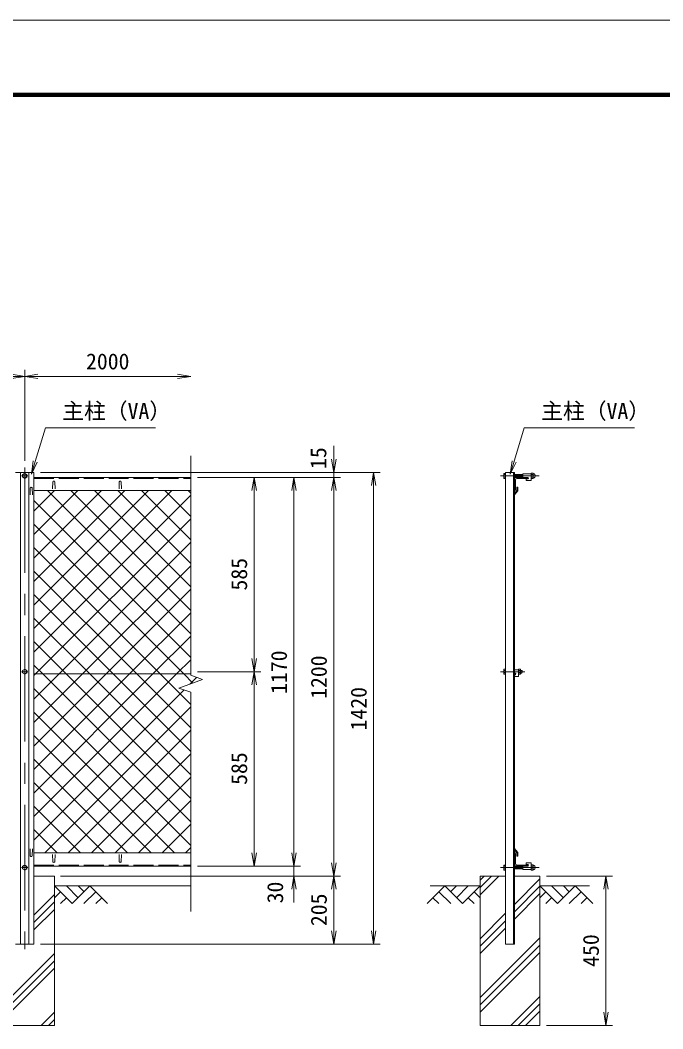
# Model space of a CAD drawing. Units: millimetres, scale not verified. Extents: x -4200 to 4200, y -2970 to 2970.
# Drawn here: x -1394 to 542, y -66 to 2970 of the extents above; entities that cross this region are included whole.
import ezdxf
from ezdxf.enums import TextEntityAlignment as Align

# ---------------------------------------------------------------- set-up
doc = ezdxf.new("R2010")
doc.units = ezdxf.units.MM
doc.header["$LTSCALE"] = 10
doc.linetypes.add('DASHED', pattern=[7.5, 6, -1.5])
doc.linetypes.add('USER1', pattern=[50.8, 31.75, -6.35, 6.35, -6.35])
for name, color, linetype, lineweight in [('0-1_D-STR1', 1, 'Continuous', 18), ('0-2_D-BMK', 2, 'USER1', 13), ('0-3_D-STR-DIM', 7, 'Continuous', 13), ('0-4_D-STR3', 3, 'Continuous', 13), ('0-5_D-BGD', 7, 'Continuous', 18), ('0-6_D-STR4', 7, 'Continuous', 18), ('0-7_D-DCR-HCH', 7, 'Continuous', 13), ('0-8_D-STR-TXT', 7, 'Continuous', 13), ('0-9_0', 7, 'Continuous', 18), ('0-A_D-STR2', 7, 'Continuous', 13), ('0-B_D-TTL', 7, 'Continuous', 18)]:
    doc.layers.add(name, color=color, linetype=linetype, lineweight=lineweight)
doc.styles.add('ＭＳ ゴシック', font='')
doc.styles.get('ＭＳ ゴシック').set_extended_font_data('MS Gothic')

# ---------------------------------------------------------------- blocks, each defined once
blk = doc.blocks.new('_Open')
at = {"layer": '0-9_0'}
blk.add_line((-10, 1.667), (0, 0), dxfattribs=at)
blk.add_lwpolyline([(-10, -1.667), (0, 0), (-10, 0)], dxfattribs=at)

msp = doc.modelspace()

# ---------------------------------------------------------------- linework, layer by layer
at = {"layer": '0-1_D-STR1'}
for p, q in [((-1407.97, 1608.92), (-1351.97, 1608.92)), ((-1392.47, 188.92), (-1392.47, 1608.92)), ((-1367.47, 188.92), (-1367.47, 1608.92)), ((-1351.97, 188.92), (-1351.97, 1608.92)), ((-1351.97, 1593.92), (-879.97, 1593.92)), ((-1294.97, 1580.79), (-1295.72, 1559.29)), ((-1288.97, 1580.79), (-1288.22, 1559.29)), ((-1094.97, 1580.79), (-1095.72, 1559.29)), ((-1088.97, 1580.79), (-1088.22, 1559.29)), ((68.03, 188.92), (68.03, 1608.92)), ((95.03, 1608.92), (68.03, 1608.92)), ((92.03, 188.92), (92.03, 1608.92)), ((95.03, 188.92), (95.03, 1608.92)), ((95.03, 1588.92), (95.03, 1553.92)), ((98.03, 1586.42), (98.03, 1555.92)), ((135.03, 1593.92), (100.03, 1593.92)), ((133.03, 1590.92), (102.53, 1590.92)), ((135.03, 1592.92), (135.03, 1593.92)), ((-1362.97, 1562.3), (-1363.72, 1540.8)), ((-1356.97, 1562.3), (-1356.22, 1540.8)), ((-879.97, 1553.92), (-1351.97, 1553.92)), ((102.03, 1554.42), (95.03, 1545.37)), ((96.03, 1553.92), (95.03, 1553.92)), ((105.03, 1553.3), (95.03, 1540.8)), ((102.03, 1564.3), (105.03, 1564.3)), ((102.03, 1564.3), (102.03, 1554.42)), ((105.03, 1564.3), (105.03, 1553.3)), ((95.03, 1545.37), (95.03, 1540.8)), ((-1362.97, 454.25), (-1363.72, 475.75)), ((-1356.97, 454.25), (-1356.22, 475.75)), ((-879.97, 463.92), (-1351.97, 463.92)), ((-1294.97, 437.05), (-1295.72, 458.55)), ((-1288.97, 437.05), (-1288.22, 458.55)), ((-1094.97, 437.05), (-1095.72, 458.55)), ((-1088.97, 437.05), (-1088.22, 458.55)), ((105.03, 464.65), (95.03, 477.15)), ((95.03, 472.58), (95.03, 477.15)), ((102.03, 463.53), (95.03, 472.58)), ((96.03, 463.92), (95.03, 463.92)), ((95.03, 463.92), (95.03, 428.92)), ((98.03, 461.92), (98.03, 431.42)), ((102.03, 453.65), (102.03, 463.53)), ((105.03, 453.65), (105.03, 464.65)), ((102.03, 453.65), (105.03, 453.65)), ((102.53, 426.92), (133.03, 426.92)), ((-1351.97, 423.92), (-879.97, 423.92)), ((100.03, 423.92), (135.03, 423.92)), ((135.03, 424.92), (135.03, 423.92)), ((-1407.97, 188.92), (-1351.97, 188.92)), ((95.03, 188.92), (68.03, 188.92))]:
    msp.add_line(p, q, dxfattribs=at)
at = {"layer": '0-1_D-STR1', "linetype": 'DASHED'}
for p, q in [((-1351.97, 1590.92), (-879.97, 1590.92)), ((-1351.97, 426.92), (-879.97, 426.92))]:
    msp.add_line(p, q, dxfattribs=at)
at = {"layer": '0-1_D-STR1'}
for centre, radius, start, end in [((-1291.97, 1579.54), 3.25, 22.61986, 157.38014), ((-1091.97, 1579.54), 3.25, 22.61986, 157.38014), ((100.03, 1588.92), 5, 90, 180), ((102.53, 1586.42), 4.5, 90, 180), ((133.03, 1592.92), 2, 270, 0), ((-1359.97, 1561.05), 3.25, 22.61986, 157.38014), ((96.03, 1555.92), 2, 270, 0), ((96.03, 461.92), 2, 0, 90), ((-1359.97, 455.5), 3.25, 202.61986, 337.38014), ((-1291.97, 438.3), 3.25, 202.61986, 337.38014), ((-1091.97, 438.3), 3.25, 202.61986, 337.38014), ((100.03, 428.92), 5, 180, 270), ((102.53, 431.42), 4.5, 180, 270), ((133.03, 424.92), 2, 0, 90)]:
    msp.add_arc(centre, radius, start, end, dxfattribs=at)
at = {"layer": '0-2_D-BMK'}
for p, q in [((-1379.97, 1623.92), (-1379.97, 173.92)), ((-1369.97, 1598.42), (-1389.97, 1598.42)), ((169.26, 1598.42), (53.03, 1598.42)), ((-1369.97, 1008.92), (-1389.97, 1008.92)), ((126.03, 1008.92), (53.03, 1008.92)), ((-1369.97, 419.42), (-1389.97, 419.42)), ((169.26, 419.42), (53.03, 419.42))]:
    msp.add_line(p, q, dxfattribs=at)
at = {"layer": '0-3_D-STR-DIM'}
for p, q in [((-1379.97, 1643.92), (-1379.97, 1917.7)), ((-1379.97, 1643.92), (-1379.97, 1917.7)), ((-3379.97, 1897.7), (-1379.97, 1897.7)), ((-1379.97, 1897.7), (-879.97, 1897.7)), ((-448.93, 1648.92), (-448.93, 1688.92)), ((-879.97, 1658.37), (-879.97, 998.14)), ((-1331.97, 1608.92), (-428.93, 1608.92)), ((-1331.97, 1608.92), (-308.93, 1608.92)), ((-859.97, 1593.92), (-668.93, 1593.92)), ((-859.97, 1593.92), (-548.93, 1593.92)), ((-859.97, 1593.92), (-428.93, 1593.92)), ((-859.97, 1593.92), (-428.93, 1593.92)), ((-688.93, 1008.92), (-688.93, 1593.92)), ((-568.93, 1593.92), (-568.93, 423.92)), ((-448.93, 1593.92), (-448.93, 1608.92)), ((-448.93, 1593.92), (-448.93, 393.92)), ((-328.93, 188.92), (-328.93, 1608.92)), ((-448.93, 1553.92), (-448.93, 1513.92)), ((-859.97, 1008.92), (-668.93, 1008.92)), ((-859.97, 1008.92), (-668.93, 1008.92)), ((-688.93, 423.92), (-688.93, 1008.92)), ((-915.21, 959.67), (-844.74, 985.32)), ((-844.74, 985.32), (-879.97, 998.14)), ((-879.97, 946.84), (-915.21, 959.67)), ((-879.97, 946.84), (-879.97, 286.61)), ((-568.93, 463.92), (-568.93, 503.92)), ((-859.97, 423.92), (-668.93, 423.92)), ((-859.97, 423.92), (-548.93, 423.92)), ((-859.97, 423.92), (-548.93, 423.92)), ((-568.93, 423.92), (-568.93, 393.92)), ((-1272.2, 393.92), (-428.93, 393.92)), ((-1269.97, 393.92), (-548.93, 393.92)), ((-1269.97, 393.92), (-428.93, 393.92)), ((-448.93, 393.92), (-448.93, 188.92)), ((191.53, 393.92), (390.54, 393.92)), ((370.54, -56.08), (370.54, 393.92)), ((-568.93, 353.92), (-568.93, 313.92)), ((-1331.97, 188.92), (-428.93, 188.92)), ((-1331.97, 188.92), (-308.93, 188.92)), ((191.53, -56.08), (390.54, -56.08))]:
    msp.add_line(p, q, dxfattribs=at)
at = {"layer": '0-4_D-STR3'}
for p, q in [((-1379.97, 1605.92), (-1386.47, 1602.17)), ((-1386.47, 1602.17), (-1386.47, 1594.66)), ((-1386.47, 1594.66), (-1379.97, 1590.91)), ((-1373.47, 1602.17), (-1379.97, 1605.92)), ((-1379.97, 1590.91), (-1373.47, 1594.66)), ((-1373.47, 1594.66), (-1373.47, 1602.17)), ((62.73, 1604.72), (63.42, 1605.92)), ((62.73, 1604.72), (62.73, 1592.12)), ((62.73, 1592.12), (63.42, 1590.91)), ((68.03, 1605.92), (63.42, 1605.92)), ((68.03, 1602.17), (63.42, 1602.17)), ((68.03, 1594.66), (63.42, 1594.66)), ((68.03, 1590.91), (63.42, 1590.91)), ((68.03, 1605.92), (68.03, 1590.91)), ((95.03, 1602.42), (120.28, 1602.42)), ((95.03, 1601.67), (120.28, 1601.67)), ((95.03, 1595.17), (120.28, 1595.17)), ((95.03, 1594.42), (120.28, 1594.42)), ((145.28, 1604.42), (120.28, 1604.42)), ((120.28, 1604.42), (120.28, 1593.92)), ((135.03, 1593.92), (120.28, 1593.92)), ((135.03, 1589.42), (130.28, 1589.42)), ((130.28, 1589.42), (130.28, 1584.42)), ((145.28, 1584.42), (130.28, 1584.42)), ((145.28, 1604.65), (145.28, 1592.31)), ((145.28, 1604.65), (145.28, 1592.31)), ((145.28, 1604.42), (145.28, 1584.42)), ((146.28, 1606.52), (150.78, 1606.52)), ((150.78, 1602.47), (146.28, 1602.47)), ((150.78, 1594.37), (146.28, 1594.37)), ((146.28, 1590.32), (150.78, 1590.32)), ((151.78, 1604.65), (151.78, 1592.31)), ((151.78, 1604.65), (151.78, 1592.31)), ((-879.97, 1002.17), (-1351.97, 1002.17)), ((62.73, 1015.22), (63.42, 1016.42)), ((62.73, 1015.22), (62.73, 1002.62)), ((62.73, 1002.62), (63.42, 1001.41)), ((68.03, 1016.42), (63.42, 1016.42)), ((68.03, 1012.67), (63.42, 1012.67)), ((68.03, 1005.16), (63.42, 1005.16)), ((68.03, 1016.42), (68.03, 1001.41)), ((107.03, 1014.92), (95.03, 1014.92)), ((96.78, 1004.42), (95.03, 1004.42)), ((107.03, 1016.42), (112.8, 1016.42)), ((107.03, 1001.41), (107.03, 1016.42)), ((107.03, 1014.92), (107.03, 994.92)), ((107.03, 1012.67), (112.8, 1012.67)), ((107.03, 1005.16), (112.8, 1005.16)), ((112.8, 1016.42), (113.53, 1015.17)), ((112.8, 1001.41), (113.53, 1002.67)), ((113.53, 1002.67), (113.53, 1015.17)), ((113.53, 1012.92), (116.83, 1012.92)), ((113.53, 1004.92), (116.83, 1004.92)), ((116.83, 1012.92), (118.03, 1011.72)), ((116.83, 1012.92), (116.83, 1004.92)), ((116.83, 1004.92), (118.03, 1006.12)), ((118.03, 1011.72), (118.03, 1006.12)), ((68.03, 1001.41), (63.42, 1001.41)), ((96.78, 999.92), (95.03, 999.92)), ((107.03, 994.92), (95.03, 994.92)), ((107.03, 1001.41), (112.8, 1001.41)), ((62.73, 425.72), (63.42, 426.92)), ((62.73, 413.12), (62.73, 425.72)), ((68.03, 426.92), (63.42, 426.92)), ((68.03, 411.91), (68.03, 426.92)), ((130.28, 428.42), (130.28, 433.42)), ((145.28, 433.42), (130.28, 433.42)), ((135.03, 428.42), (130.28, 428.42)), ((145.28, 413.42), (145.28, 433.42)), ((145.28, 413.18), (145.28, 425.53)), ((145.28, 413.18), (145.28, 425.53)), ((146.28, 427.52), (150.78, 427.52)), ((151.78, 413.18), (151.78, 425.53)), ((151.78, 413.18), (151.78, 425.53)), ((62.73, 413.12), (63.42, 411.91)), ((68.03, 423.17), (63.42, 423.17)), ((68.03, 415.66), (63.42, 415.66)), ((68.03, 411.91), (63.42, 411.91)), ((95.03, 423.42), (120.28, 423.42)), ((95.03, 422.67), (120.28, 422.67)), ((95.03, 416.17), (120.28, 416.17)), ((95.03, 415.42), (120.28, 415.42)), ((120.28, 413.42), (120.28, 423.92)), ((135.03, 423.92), (120.28, 423.92)), ((145.28, 413.42), (120.28, 413.42)), ((150.78, 423.47), (146.28, 423.47)), ((150.78, 415.37), (146.28, 415.37)), ((146.28, 411.32), (150.78, 411.32))]:
    msp.add_line(p, q, dxfattribs=at)
for points in [[(-1373.47, 1012.67), (-1379.97, 1016.42), (-1386.47, 1012.67), (-1386.47, 1005.16), (-1379.97, 1001.41), (-1373.47, 1005.16)], [(-1373.47, 415.66), (-1379.97, 411.91), (-1386.47, 415.66), (-1386.47, 423.17), (-1379.97, 426.92), (-1373.47, 423.17)]]:
    msp.add_lwpolyline(points, close=True, dxfattribs=at)
for centre in [(-1379.97, 1598.42), (-1379.97, 1008.92), (-1379.97, 419.42)]:
    msp.add_circle(centre, 6.25, dxfattribs=at)
for centre, radius, start, end in [((75.26, 1598.42), 12.42, 162.4121, 197.5879), ((66.17, 1604.05), 3.32, 145.61585, 214.38415), ((66.17, 1592.79), 3.32, 145.61585, 214.38415), ((135.03, 1591.67), 2.25, 270, 90), ((147.82, 1604.49), 2.54, 127.21089, 232.78911), ((153.98, 1598.42), 8.7, 152.26063, 207.73937), ((147.83, 1592.34), 2.55, 127.42505, 232.57495), ((149.24, 1604.49), 2.54, 307.21089, 52.78911), ((143.08, 1598.42), 8.7, 332.26063, 27.73937), ((149.23, 1592.34), 2.55, 307.42505, 52.57495), ((152.15, 1605.36), 0.5, 189.83916, 262.83194), ((152.15, 1591.47), 0.5, 97.16806, 163.42019), ((151.28, 1598.42), 6.5, 277.16806, 82.83194), ((75.26, 1008.92), 12.42, 162.4121, 197.5879), ((66.17, 1014.55), 3.32, 145.61585, 214.38415), ((66.17, 1003.29), 3.32, 145.61585, 214.38415), ((96.78, 1002.17), 2.25, 270, 90), ((110.06, 1014.55), 3.32, 325.61586, 34.38414), ((100.96, 1008.92), 12.42, 342.4121, 17.5879), ((110.06, 1003.29), 3.32, 325.61585, 34.38416), ((66.17, 425.05), 3.32, 145.61585, 214.38415), ((135.03, 426.17), 2.25, 270, 90), ((147.83, 425.49), 2.55, 127.42505, 232.57495), ((149.23, 425.49), 2.55, 307.42505, 52.57495), ((152.15, 426.36), 0.5, 196.57981, 262.83194), ((151.28, 419.42), 6.5, 277.16806, 82.83194), ((75.26, 419.42), 12.42, 162.4121, 197.5879), ((66.17, 413.79), 3.32, 145.61585, 214.38415), ((153.98, 419.42), 8.7, 152.26063, 207.73937), ((147.82, 413.34), 2.54, 127.21089, 232.78911), ((143.08, 419.42), 8.7, 332.26063, 27.73937), ((149.24, 413.34), 2.54, 307.21089, 52.78911), ((152.15, 412.47), 0.5, 97.16806, 170.16084)]:
    msp.add_arc(centre, radius, start, end, dxfattribs=at)
at = {"layer": '0-5_D-BGD'}
for p, q in [((-1289.97, 363.92), (-879.97, 363.92)), ((-158.47, 363.92), (-8.47, 363.92)), ((321.53, 363.92), (171.53, 363.92))]:
    msp.add_line(p, q, dxfattribs=at)
at = {"layer": '0-6_D-STR4'}
for p, q in [((-1289.97, 393.92), (-1351.97, 393.92)), ((-1289.97, 393.92), (-1289.97, -56.08)), ((-8.47, 393.92), (-8.47, -56.08)), ((68.03, 393.92), (-8.47, 393.92)), ((171.53, 393.92), (95.03, 393.92)), ((171.53, 393.92), (171.53, -56.08)), ((-1289.97, -56.08), (-1469.97, -56.08)), ((171.53, -56.08), (-8.47, -56.08))]:
    msp.add_line(p, q, dxfattribs=at)
at = {"layer": '0-7_D-DCR-HCH'}
for p, q in [((-8.47, 337.64), (47.8, 393.92)), ((-8.47, 359.74), (25.7, 393.92)), ((-8.47, 381.84), (3.61, 393.92)), ((95.03, 308.56), (171.53, 385.06)), ((-1351.97, 275.77), (-1289.97, 337.77)), ((-1236.76, 310.71), (-1289.97, 363.92)), ((-1272.24, 346.18), (-1289.97, 328.52)), ((-1219.03, 328.44), (-1254.5, 363.92)), ((-1183.55, 363.92), (-1236.76, 310.71)), ((-1201.2, 346.09), (-1219.03, 363.92)), ((-1165.81, 346.18), (-1201.45, 310.71)), ((-1183.55, 363.92), (-1130.34, 310.71)), ((-114.9, 363.92), (-168.11, 310.71)), ((-132.63, 346.18), (-97, 310.71)), ((-114.9, 363.92), (-61.68, 310.71)), ((-97.16, 346.18), (-79.42, 363.92)), ((-79.42, 328.44), (-43.95, 363.92)), ((-61.68, 310.71), (-8.47, 363.92)), ((-26.21, 346.18), (-8.47, 328.52)), ((95.03, 286.47), (171.53, 362.97)), ((95.03, 264.37), (171.53, 340.87)), ((224.74, 310.71), (171.53, 363.92)), ((189.27, 346.18), (171.53, 328.52)), ((242.48, 328.44), (207, 363.92)), ((277.95, 363.92), (224.74, 310.71)), ((260.31, 346.09), (242.48, 363.92)), ((295.69, 346.18), (260.05, 310.71)), ((277.95, 363.92), (331.16, 310.71)), ((-1351.97, 253.68), (-1289.97, 315.68)), ((-1254.5, 328.44), (-1272.32, 310.71)), ((-1148.08, 328.44), (-1165.89, 310.71)), ((-150.37, 328.44), (-132.55, 310.71)), ((-43.95, 328.44), (-26.13, 310.71)), ((207, 328.44), (189.18, 310.71)), ((313.43, 328.44), (295.61, 310.71)), ((-1351.97, 231.58), (-1289.97, 293.58)), ((-8.47, 205.06), (68.03, 281.56)), ((-8.47, 182.97), (68.03, 259.47)), ((-8.47, 160.87), (68.03, 237.37)), ((-8.47, 28.29), (171.53, 208.29)), ((-8.47, 6.19), (171.53, 186.19)), ((-1469.97, -19), (-1289.97, 161)), ((-8.47, -15.91), (171.53, 164.09)), ((-1469.97, -41.1), (-1289.97, 138.9)), ((-1462.86, -56.08), (-1289.97, 116.8)), ((83.94, -56.08), (171.53, 31.51)), ((106.03, -56.08), (171.53, 9.41)), ((-1330.28, -56.08), (-1289.97, -15.78)), ((128.13, -56.08), (171.53, -12.69)), ((-1308.18, -56.08), (-1289.97, -37.88))]:
    msp.add_line(p, q, dxfattribs=at)
at = {"layer": '0-8_D-STR-TXT'}
for points in [[(-986.26, 1742.8), (-1317.64, 1742.8), (-1359.33, 1605.13)], [(456.21, 1742.8), (124.83, 1742.8), (83.14, 1605.13)]]:
    msp.add_lwpolyline(points, dxfattribs=at)
at = {"layer": '0-A_D-STR2'}
for p, q in [((-1351.97, 1492.24), (-1290.3, 1553.92)), ((-1351.97, 1421.53), (-1219.59, 1553.92)), ((-1351.97, 1350.82), (-1148.88, 1553.92)), ((-1351.97, 1280.11), (-1078.16, 1553.92)), ((-1351.97, 1209.4), (-1007.45, 1553.92)), ((-1351.97, 1138.69), (-936.74, 1553.92)), ((-879.97, 1122.46), (-1311.43, 1553.92)), ((-879.97, 1193.17), (-1240.72, 1553.92)), ((-879.97, 1263.88), (-1170.01, 1553.92)), ((-879.97, 1334.6), (-1099.3, 1553.92)), ((-879.97, 1405.31), (-1028.59, 1553.92)), ((-879.97, 1476.02), (-957.87, 1553.92)), ((-879.97, 1546.73), (-887.16, 1553.92)), ((-1351.97, 1067.98), (-879.97, 1539.98)), ((-879.97, 1051.75), (-1351.97, 1523.75)), ((-1347.07, 1002.17), (-879.97, 1469.26)), ((-1276.36, 1002.17), (-879.97, 1398.55)), ((-971.81, 1002.17), (-1351.97, 1382.33)), ((-1042.52, 1002.17), (-1351.97, 1311.62)), ((-1205.65, 1002.17), (-879.97, 1327.84)), ((-1134.94, 1002.17), (-879.97, 1257.13)), ((-1113.23, 1002.17), (-1351.97, 1240.91)), ((-1064.23, 1002.17), (-879.97, 1186.42)), ((-1183.94, 1002.17), (-1351.97, 1170.2)), ((-1254.65, 1002.17), (-1351.97, 1099.49)), ((-993.52, 1002.17), (-879.97, 1115.71)), ((-922.81, 1002.17), (-879.97, 1045)), ((-1325.36, 1002.17), (-1351.97, 1028.78)), ((-1351.97, 997.26), (-1347.07, 1002.17)), ((-1351.97, 926.55), (-1276.36, 1002.17)), ((-1351.97, 855.84), (-1205.65, 1002.17)), ((-1351.97, 785.13), (-1134.94, 1002.17)), ((-1351.97, 714.42), (-1064.23, 1002.17)), ((-1351.97, 643.71), (-993.52, 1002.17)), ((-1351.97, 573), (-922.81, 1002.17)), ((-879.97, 556.78), (-1325.36, 1002.17)), ((-879.97, 627.49), (-1254.65, 1002.17)), ((-879.97, 698.2), (-1183.94, 1002.17)), ((-879.97, 768.91), (-1113.23, 1002.17)), ((-879.97, 839.62), (-1042.52, 1002.17)), ((-879.97, 910.33), (-971.81, 1002.17)), ((-882.8, 971.46), (-862.49, 991.78)), ((-879.97, 486.07), (-1351.97, 958.07)), ((-1351.97, 502.29), (-900.1, 954.16)), ((-928.53, 463.92), (-1351.97, 887.36)), ((-1319.64, 463.92), (-879.97, 903.58)), ((-1248.93, 463.92), (-879.97, 832.87)), ((-999.25, 463.92), (-1351.97, 816.65)), ((-1178.21, 463.92), (-879.97, 762.16)), ((-1069.96, 463.92), (-1351.97, 745.94)), ((-1140.67, 463.92), (-1351.97, 675.22)), ((-1107.5, 463.92), (-879.97, 691.45)), ((-1036.79, 463.92), (-879.97, 620.74)), ((-1211.38, 463.92), (-1351.97, 604.51)), ((-966.08, 463.92), (-879.97, 550.03)), ((-1282.09, 463.92), (-1351.97, 533.8)), ((-895.37, 463.92), (-879.97, 479.31))]:
    msp.add_line(p, q, dxfattribs=at)
msp.add_lwpolyline([(-873.71, 974.77), (-901.1, 1002.17), (-1351.97, 1453.04)], dxfattribs=at)
at = {"layer": '0-B_D-TTL', "color": 2}
msp.add_lwpolyline([(-4200, 2970), (4200, 2970), (4200, -2970), (-4200, -2970)], close=True, dxfattribs=at)
at = {"layer": '0-B_D-TTL'}
for points in [[(-3930, 2750), (3930, 2750), (3930, -2750), (-3930, -2750)], [(-3927.5, 2747.5), (3927.5, 2747.5), (3927.5, -2747.5), (-3927.5, -2747.5)], [(-3925, 2745), (3925, 2745), (3925, -2745), (-3925, -2745)], [(-3922.5, 2742.5), (3922.5, 2742.5), (3922.5, -2742.5), (-3922.5, -2742.5)], [(-3920, 2740), (3920, 2740), (3920, -2740), (-3920, -2740)]]:
    msp.add_lwpolyline(points, close=True, dxfattribs=at)

# ---------------------------------------------------------------- block references
at = {"layer": '0-3_D-STR-DIM', "xscale": 4, "yscale": 4}
for p in [(-1379.97, 1897.7), (-879.97, 1897.7)]:
    msp.add_blockref('_Open', p, dxfattribs=at)
for p, rotation in [((-1379.97, 1897.7), 180), ((-448.93, 1608.92), 270), ((-688.93, 1593.92), 90), ((-568.93, 1593.92), 90), ((-448.93, 1593.92), 90), ((-448.93, 1593.92), 90), ((-328.93, 1608.92), 90), ((-688.93, 1008.92), 270), ((-688.93, 1008.92), 90), ((-688.93, 423.92), 270), ((-568.93, 423.92), 270), ((-568.93, 423.92), 270), ((-448.93, 393.92), 270), ((-568.93, 393.92), 90), ((-448.93, 393.92), 90), ((370.54, 393.92), 90), ((-448.93, 188.92), 270), ((-328.93, 188.92), 270), ((370.54, -56.08), 270)]:
    msp.add_blockref('_Open', p, dxfattribs=dict(at, rotation=rotation))
at = {"layer": '0-8_D-STR-TXT', "xscale": 4, "yscale": 4, "rotation": 253.14944}
for p in [(-1359.91, 1603.22), (82.56, 1603.22)]:
    msp.add_blockref('_Open', p, dxfattribs=at)

# ---------------------------------------------------------------- texts
at = {"layer": '0-3_D-STR-DIM', "style": 'ＭＳ ゴシック'}
msp.add_text('2000', height=48.09, dxfattribs=at).set_placement((-1195.24, 1904.45), align=Align.BOTTOM_LEFT)
for s, p in [('15', (-457.09, 1619.08)), ('585', (-695.68, 1253.17)), ('1170', (-575.68, 942)), ('1200', (-455.68, 927)), ('1420', (-335.68, 832)), ('585', (-695.68, 668.17)), ('30', (-587.19, 311.49)), ('205', (-455.68, 243.05)), ('450', (363.79, 120.41))]:
    msp.add_text(s, height=48.09, rotation=90, dxfattribs=at).set_placement(p, align=Align.BOTTOM_LEFT)
at = {"layer": '0-8_D-STR-TXT', "style": 'ＭＳ ゴシック'}
for p in [(-1266.72, 1755.38), (175.76, 1755.38)]:
    msp.add_text('主柱（VA）', height=48.09, dxfattribs=at).set_placement(p, align=Align.BOTTOM_LEFT)

doc.saveas('drawing.dxf')
